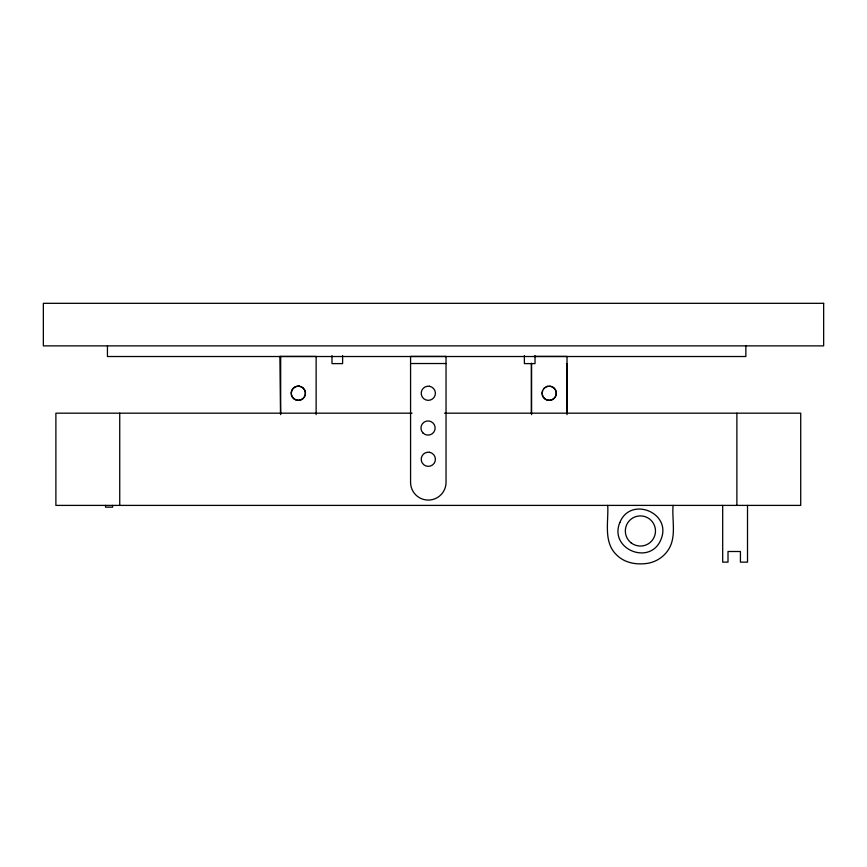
<?xml version="1.0" encoding="UTF-8"?>
<svg xmlns="http://www.w3.org/2000/svg" width="867" height="867" viewBox="0 0 867 867"><rect width="100%" height="100%" fill="white"/><g stroke="black" fill="none" stroke-linecap="round" stroke-linejoin="round"><path stroke-width="1.3" d="M607.724 505.396C608.688 521.652 603.129 542.016 616.545 554.847C623.817 562.336 634.677 564.666 644.777 563.68C653.534 563.073 661.857 558.554 667.135 551.542C677.246 538.331 671.73 520.558 673.085 505.396M534.18 356.424L567.018 356.424L567.018 414.643M410.568 363.522L446.039 363.522M412.063 413.18L55.889 413.18L55.889 505.396L800.718 505.396L800.718 413.18L444.533 413.18M747.517 505.396L747.517 562.141L740.429 562.141L740.429 551.499L728.009 551.499L728.009 562.141L722.688 562.141L722.688 505.396M745.869 345.879L745.869 356.521L107.443 356.521L107.443 345.879M736.885 413.18L736.885 505.396M566.845 363.522L566.845 413.483M535.026 355.633L535.026 363.609L524.383 363.609L524.383 355.633M531.558 363.197L531.558 414.643M531.384 363.522L531.384 413.483M342.617 355.633L342.617 363.609L331.974 363.609L331.974 355.633M316.13 414.643L316.13 356.424L279.889 356.424L280.496 413.483M280.67 356.424L280.67 414.643M119.733 413.18L119.733 505.396M112.645 505.396L112.645 507.162L105.546 507.162L105.546 505.396M549.776 386.194A7.099 7.088 0 0 1 556.105 394.518A7.099 7.088 0 0 1 547.25 400.099A7.099 7.088 0 0 1 542.471 390.8M543.338 389.164A7.099 7.088 0 0 1 544.595 387.798M546.156 386.812A7.099 7.088 0 0 1 547.922 386.27L549.949 386.194A7.099 7.088 0 0 1 555.422 396.837A7.099 7.088 0 0 1 543.468 397.292A7.099 7.088 0 0 1 548.096 386.27M619.872 522.476C608.558 549.028 650.174 566.259 660.947 539.491C672.261 512.939 630.645 495.696 619.872 522.476M298.887 386.194L297.034 386.27A7.099 7.088 0 0 0 292.407 397.292A7.099 7.088 0 0 0 304.36 396.837A7.099 7.088 0 0 0 298.887 386.194M299.061 386.194L297.208 386.27A7.099 7.088 0 0 0 292.58 397.292A7.099 7.088 0 0 0 304.534 396.837A7.099 7.088 0 0 0 299.061 386.194M823.65 303.32L43.35 303.32L43.35 345.879L823.65 345.879L823.65 303.32M446.039 356.424L410.568 356.424L410.568 482.345A17.73 17.73 0 0 0 428.309 500.075A17.73 17.73 0 0 0 446.039 482.345L446.039 356.424M429.49 386.27L427.648 386.194A7.099 7.099 0 0 0 422.175 396.837A7.099 7.099 0 0 0 434.129 397.303A7.099 7.099 0 0 0 429.49 386.27M429.501 452.292L427.659 452.216A7.099 7.099 0 0 0 422.186 462.859A7.099 7.099 0 0 0 434.139 463.325A7.099 7.099 0 0 0 429.501 452.292M423.031 433.045A7.099 7.099 0 0 0 434.898 429.859A7.099 7.099 0 0 0 426.217 421.178A7.099 7.099 0 0 0 423.031 433.045M631.23 542.937A15.075 15.075 0 0 0 655.354 532.945A15.075 15.075 0 0 0 634.633 517.057A15.075 15.075 0 0 0 631.23 542.937"/></g></svg>
